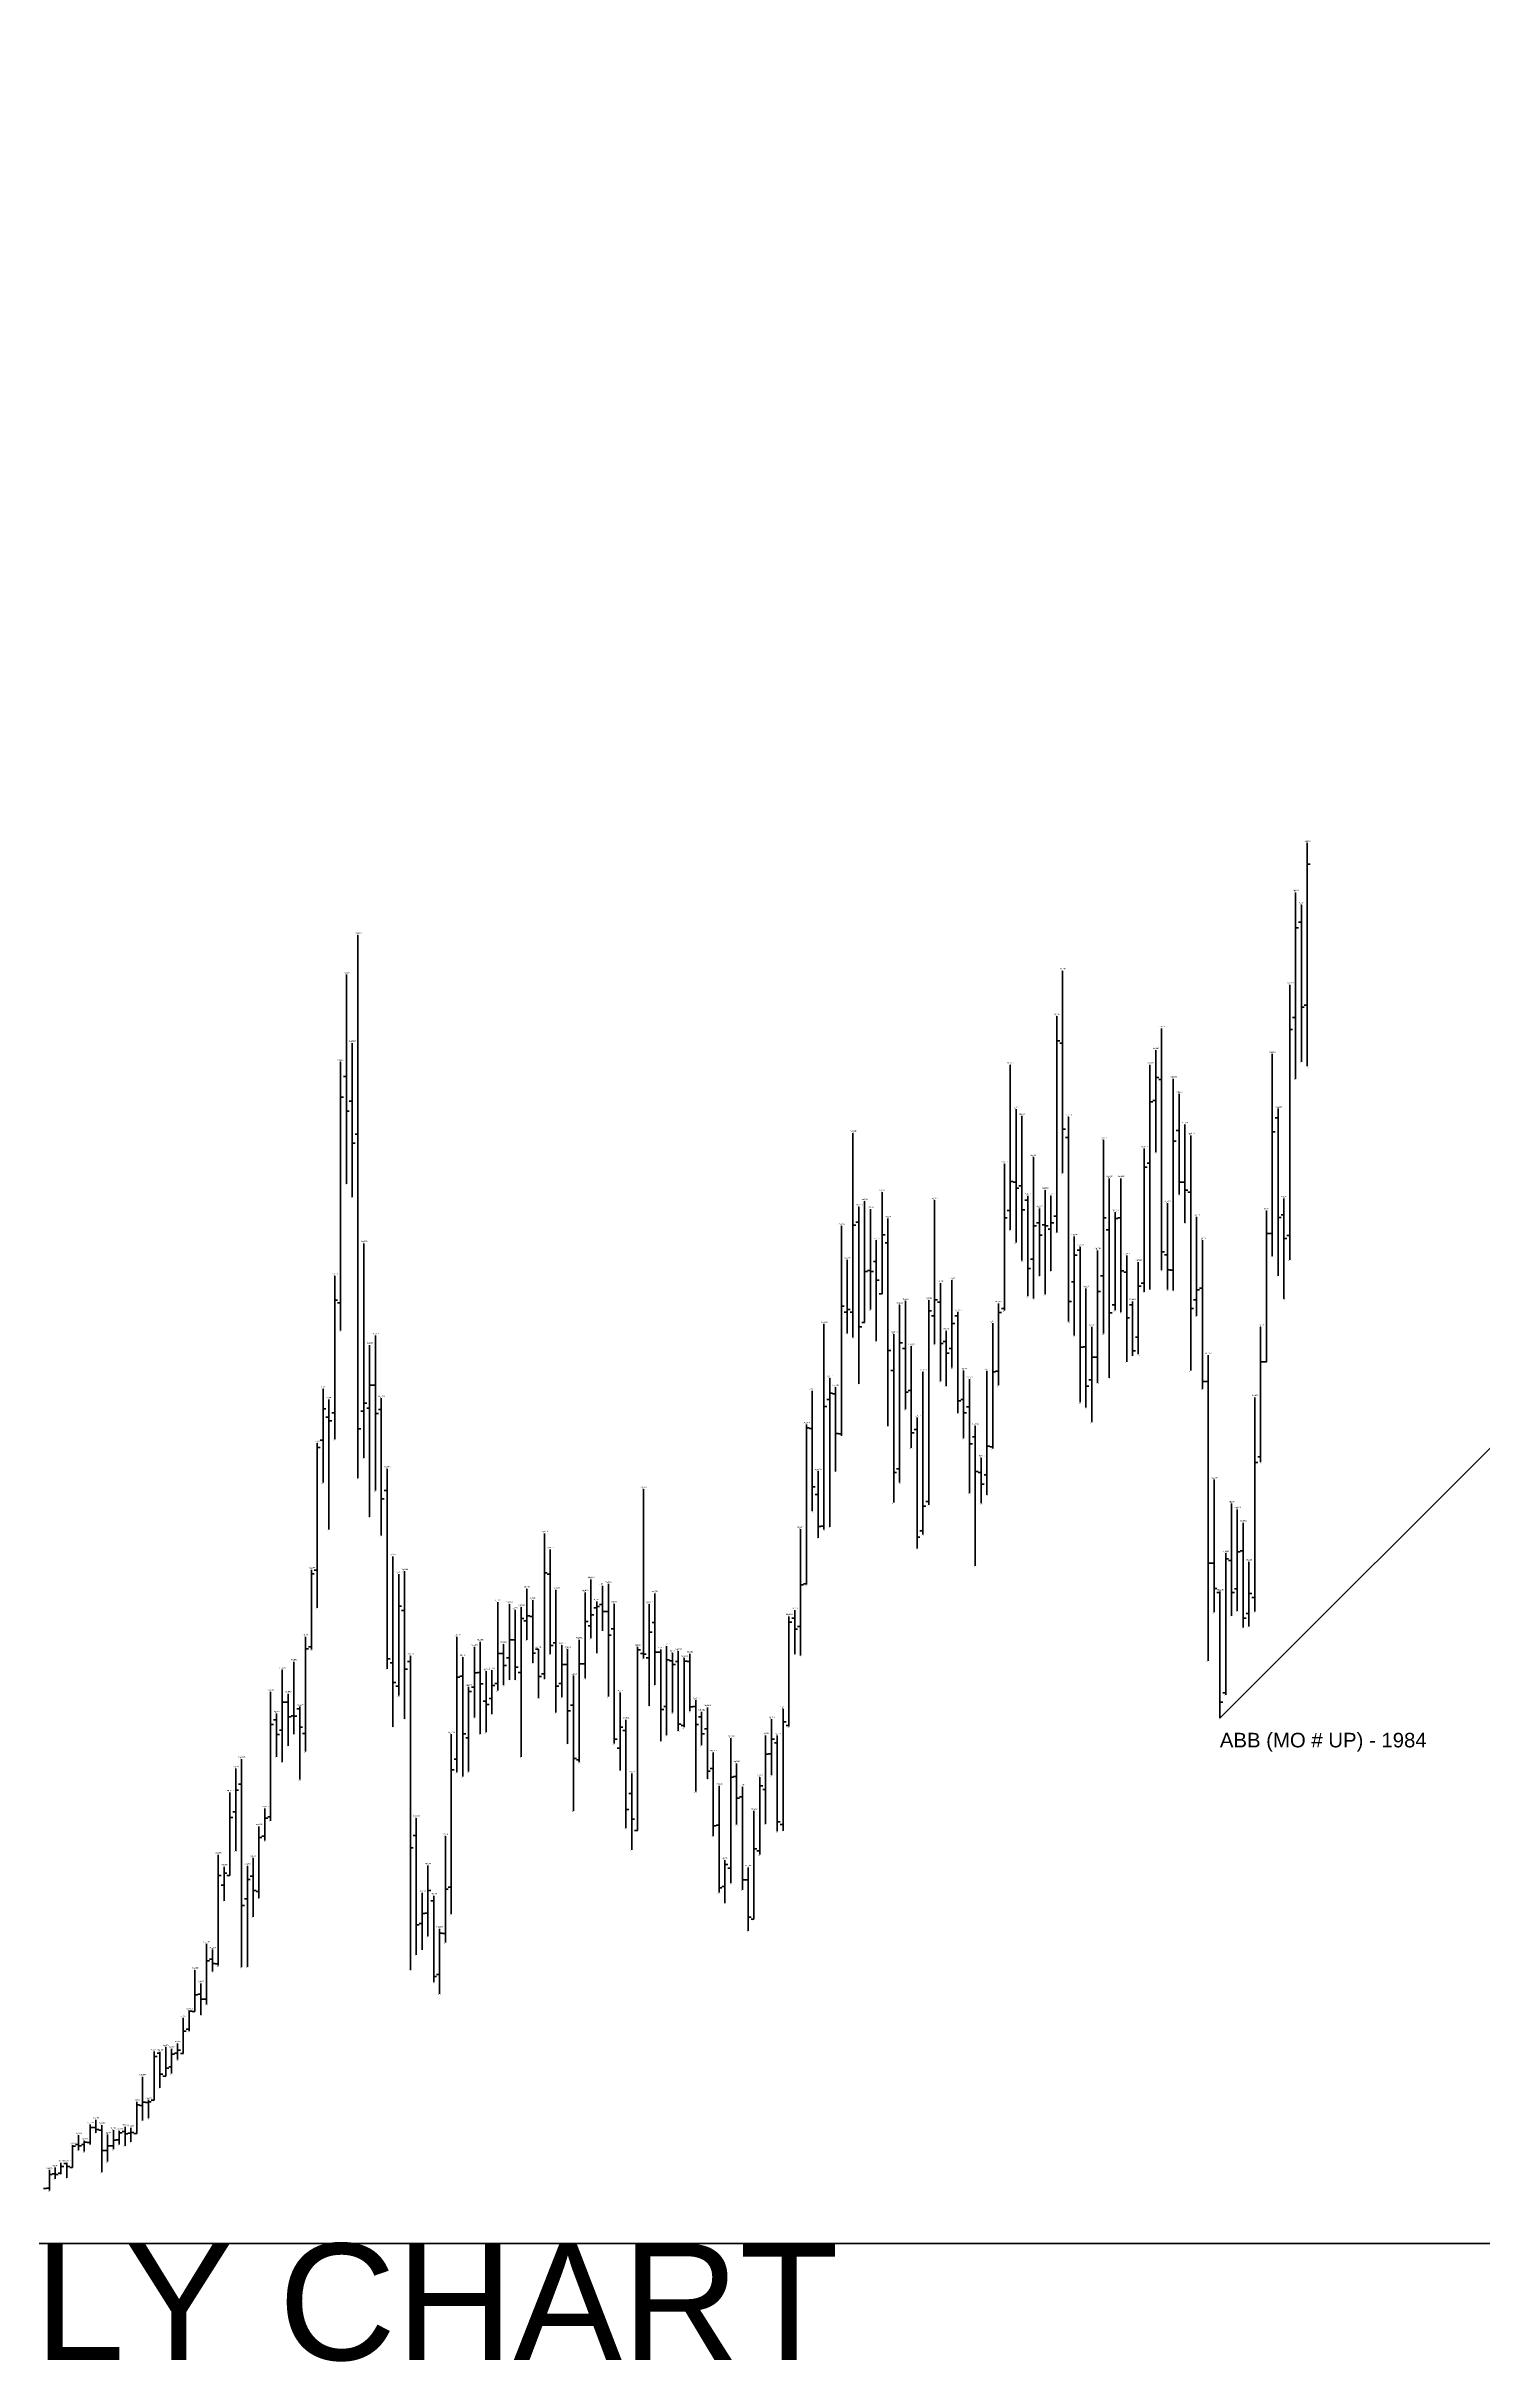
# Model space of a CAD drawing. Header units: inches. Extents: x 0 to 30000, y -20 to 2443.
# Drawn here: x 25104.5 to 25351.1, y -20.3 to 377.5 of the extents above; entities that cross this region are included whole.
import ezdxf

# ---------------------------------------------------------------- set-up
doc = ezdxf.new("R2010")
doc.units = ezdxf.units.IN
doc.header["$MEASUREMENT"] = 0
for name, color, linetype in [('axis', 7, 'Continuous'), ('DATE', 7, 'Continuous'), ('Dream45-UP', 7, 'Continuous'), ('Graph', 7, 'Continuous'), ('Rate', 7, 'Continuous')]:
    doc.layers.add(name, color=color, linetype=linetype)
doc.styles.get("Standard").update_dxf_attribs({"font": 'arial.ttf'})

msp = doc.modelspace()

# ---------------------------------------------------------------- linework, layer by layer
at = {"layer": 'axis', "color": 7, "lineweight": 35}
msp.add_line((0, 0), (30000, 0), dxfattribs=at)
at = {"layer": 'Dream45-UP', "color": 3, "true_color": 0x00ff00}
msp.add_line((25306, 90.25), (26719.766, 1504.911), dxfattribs=at)
at = {"layer": 'Graph', "color": 3, "lineweight": 35}
for p, q in [((25321, 240.625), (25321, 202.256)), ((25321, 236.969), (25321.5, 236.969)), ((25319, 232.125), (25319, 200.125)), ((25319, 226.025), (25319.5, 226.025)), ((25318, 216.25), (25318, 169.006)), ((25278, 210.875), (25278, 173.756)), ((25321, 212.775), (25320.5, 212.775)), ((25318, 208.606), (25318.5, 208.606)), ((25319, 210.625), (25318.5, 210.625)), ((25155, 203), (25155, 156.875)), ((25278, 206.65), (25278.5, 206.65)), ((25295, 205), (25295, 187.506)), ((25315, 204.375), (25315, 169.644)), ((25270, 202.5), (25270, 174.15)), ((25294, 202.494), (25294, 163.912)), ((25295, 200.306), (25295.5, 200.306)), ((25298, 200.125), (25298, 163.75)), ((25155, 196.944), (25155.5, 196.944)), ((25294, 196.162), (25294.5, 196.162)), ((25295, 196.387), (25294.5, 196.387)), ((25315, 191.019), (25315.5, 191.019)), ((25243, 190.787), (25243, 155.65)), ((25286, 189.625), (25286, 156.375)), ((25293, 188.125), (25293, 163.5)), ((25298, 189.419), (25298.5, 189.419)), ((25269, 185.5), (25269, 160.312)), ((25274, 186.625), (25274, 162.35)), ((25293, 184.912), (25293.5, 184.912)), ((25294, 185.625), (25293.5, 185.625)), ((25245, 179.062), (25245, 158.25)), ((25248, 180.625), (25248, 163.15)), ((25257, 179.25), (25257, 154.512)), ((25270, 182.45), (25270.5, 182.45)), ((25277, 179.988), (25277, 167.125)), ((25269, 176.2), (25269.5, 176.2)), ((25270, 177.488), (25269.5, 177.488)), ((25277, 175.363), (25277.5, 175.363)), ((25278, 176.5), (25277.5, 176.5)), ((25286, 176.225), (25286.5, 176.225)), ((25288, 177.194), (25288, 160.356)), ((25288, 176.088), (25288.5, 176.088)), ((25302, 176.375), (25302, 159.375)), ((25314, 177.431), (25314, 151.5)), ((25159, 171.838), (25159, 135.012)), ((25241, 174.825), (25241, 138.756)), ((25243, 174.944), (25243.5, 174.944)), ((25248, 173.325), (25248.5, 173.325)), ((25274, 174.863), (25274.5, 174.863)), ((25277, 174.256), (25276.5, 174.256)), ((25281, 173), (25281, 156)), ((25314, 173.537), (25314.5, 173.537)), ((25315, 173.537), (25314.5, 173.537)), ((25318, 173.2), (25317.5, 173.2)), ((25242, 169), (25242, 156.412)), ((25274, 169.15), (25273.5, 169.15)), ((25281, 169.812), (25281.5, 169.812)), ((25285, 170.625), (25285, 147.906)), ((25292, 168.625), (25292, 152.781)), ((25298, 167.25), (25297.5, 167.25)), ((25154, 166.25), (25154, 138.206)), ((25245, 166.981), (25245.5, 166.981)), ((25248, 163.15), (25247.5, 163.15)), ((25260, 165.5), (25260, 150.5)), ((25281, 165.213), (25280.5, 165.213)), ((25285, 163.55), (25285.5, 163.55)), ((25286, 166.238), (25285.5, 166.238)), ((25292, 164.5), (25292.5, 164.5)), ((25293, 165), (25292.5, 165)), ((25302, 163.838), (25302.5, 163.838)), ((25154, 162.056), (25154.5, 162.056)), ((25155, 161.625), (25154.5, 161.625)), ((25241, 161.037), (25241.5, 161.037)), ((25242, 160), (25241.5, 160)), ((25242, 160.488), (25242.5, 160.488)), ((25243, 160), (25242.5, 160)), ((25251, 161.25), (25251, 130.756)), ((25256, 162.1), (25256, 126.9)), ((25256, 160.269), (25256.5, 160.269)), ((25257, 159.375), (25256.5, 159.375)), ((25257, 162.162), (25257.5, 162.162)), ((25268, 161.5), (25268, 147.5)), ((25268, 159.988), (25268.5, 159.988)), ((25269, 160.625), (25268.5, 160.625)), ((25288, 161.25), (25287.5, 161.25)), ((25302, 162.119), (25301.5, 162.119)), ((25238, 157.938), (25238, 122.669)), ((25245, 158.256), (25244.5, 158.256)), ((25260, 158.088), (25260.5, 158.088)), ((25267, 158.125), (25267, 136.575)), ((25284, 157.488), (25284, 141.125)), ((25292, 155.738), (25291.5, 155.738)), ((25313, 157.5), (25313, 134.231)), ((25160, 154.375), (25160, 124.875)), ((25251, 154.756), (25251.5, 154.756)), ((25260, 153.75), (25259.5, 153.75)), ((25284, 152.294), (25284.5, 152.294)), ((25285, 152.294), (25284.5, 152.294)), ((25313, 151.506), (25313.5, 151.506)), ((25314, 151.5), (25313.5, 151.5)), ((25160, 147.494), (25160.5, 147.494)), ((25239, 148.675), (25239, 123.125)), ((25255, 149.75), (25255, 121.85)), ((25266, 149.875), (25266, 128.644)), ((25267, 149.775), (25267.5, 149.775)), ((25268, 149.875), (25267.5, 149.875)), ((25284, 148.412), (25283.5, 148.412)), ((25152, 146.85), (25152, 130.75)), ((25152, 143.419), (25152.5, 143.419)), ((25159, 144.412), (25159.5, 144.412)), ((25160, 143.5), (25159.5, 143.5)), ((25238, 143.794), (25238.5, 143.794)), ((25239, 144.988), (25238.5, 144.988)), ((25239, 146.094), (25239.5, 146.094)), ((25312, 145.375), (25312, 108.575)), ((25154, 142.75), (25153.5, 142.75)), ((25159, 143), (25158.5, 143)), ((25235, 140.7), (25235, 113.244)), ((25235, 140.137), (25235.5, 140.137)), ((25151, 137.5), (25151, 109.25)), ((25151, 136.781), (25151.5, 136.781)), ((25152, 138), (25151.5, 138)), ((25241, 139.119), (25240.5, 139.119)), ((25266, 136.975), (25266.5, 136.975)), ((25267, 136.875), (25266.5, 136.875)), ((25251, 133.1), (25250.5, 133.1)), ((25266, 132.1), (25265.5, 132.1)), ((25312, 134.219), (25312.5, 134.219)), ((25313, 135.144), (25312.5, 135.144)), ((25256, 127.5), (25255.5, 127.5)), ((25255, 126.662), (25255.5, 126.662)), ((25309, 126.125), (25309, 108.681)), ((25190, 122), (25190, 97.037)), ((25234, 122.75), (25234, 101.013)), ((25238, 123.25), (25237.5, 123.25)), ((25255, 122.438), (25254.5, 122.438)), ((25150, 115.776), (25150, 102.054)), ((25151, 115.675), (25150.5, 115.675)), ((25307, 118.594), (25307, 94.3)), ((25307, 117.644), (25307.5, 117.644)), ((25309, 118.844), (25309.5, 118.844)), ((25311, 117.15), (25311, 106)), ((25150, 115.093), (25150.5, 115.093)), ((25165, 115), (25165, 94.188)), ((25187, 112.5), (25187, 103.75)), ((25190, 115.237), (25190.5, 115.237)), ((25197, 111.875), (25197, 97.169)), ((25198, 114.112), (25198, 104.019)), ((25234, 113.194), (25234.5, 113.194)), ((25235, 113.375), (25234.5, 113.375)), ((25309, 112.513), (25308.5, 112.513)), ((25311, 111.713), (25311.5, 111.713)), ((25165, 109.494), (25165.5, 109.494)), ((25182, 110.188), (25182, 95.013)), ((25184, 109.875), (25184, 96.875)), ((25186, 109.362), (25186, 83.644)), ((25187, 107.862), (25187.5, 107.862)), ((25198, 108.05), (25198.5, 108.05)), ((25199, 109.244), (25198.5, 109.244)), ((25199, 110.312), (25199, 101.419)), ((25199, 109.444), (25199.5, 109.444)), ((25208, 109.862), (25208, 92.369)), ((25232, 107.75), (25232, 88.825)), ((25311, 108.256), (25310.5, 108.256)), ((25312, 111), (25311.5, 111)), ((25149, 104.25), (25149, 84.525)), ((25175, 104.25), (25175, 81.013)), ((25184, 103.75), (25184.5, 103.75)), ((25186, 107.375), (25186.5, 107.375)), ((25187, 106.963), (25186.5, 106.963)), ((25196, 103.75), (25196, 82.706)), ((25197, 106.862), (25197.5, 106.862)), ((25198, 106.131), (25197.5, 106.131)), ((25208, 105.056), (25208.5, 105.056)), ((25232, 106.737), (25232.5, 106.737)), ((25234, 106), (25233.5, 106)), ((25149, 102.179), (25149.5, 102.179)), ((25150, 102.5), (25149.5, 102.5)), ((25178, 102.5), (25178, 90.375)), ((25182, 101.375), (25182.5, 101.375)), ((25184, 100.625), (25183.5, 100.625)), ((25193, 102.812), (25193, 93.875)), ((25193, 99.481), (25193.5, 99.481)), ((25196, 99.6), (25196.5, 99.6)), ((25197, 99.6), (25196.5, 99.6)), ((25206, 102.5), (25206, 71)), ((25206, 102.037), (25206.5, 102.037)), ((25208, 100.619), (25207.5, 100.619)), ((25211, 102.625), (25211, 87.375)), ((25211, 100.269), (25211.5, 100.269)), ((25214, 100.612), (25214, 88.75)), ((25214, 100.081), (25214.5, 100.081)), ((25145, 98.567), (25145, 82.775)), ((25165, 95.75), (25164.5, 95.75)), ((25175, 97.3), (25175.5, 97.3)), ((25177, 95.625), (25177, 81.125)), ((25178, 95.619), (25177.5, 95.619)), ((25178, 98.056), (25178.5, 98.056)), ((25181, 98.5), (25181, 91.006)), ((25181, 95.888), (25181.5, 95.888)), ((25182, 96.25), (25181.5, 96.25)), ((25186, 98.125), (25185.5, 98.125)), ((25190, 97.906), (25189.5, 97.906)), ((25193, 96.25), (25192.5, 96.25)), ((25143, 94.775), (25143, 72.625)), ((25145, 93.016), (25145.5, 93.016)), ((25177, 94.838), (25177.5, 94.838)), ((25181, 93.675), (25180.5, 93.675)), ((25203, 94.662), (25203, 81.263)), ((25211, 92.25), (25210.5, 92.25)), ((25231, 91.869), (25231, 70.925)), ((25307, 94.625), (25306.5, 94.625)), ((25143, 89.21), (25143.5, 89.21)), ((25145, 88.185), (25144.5, 88.185)), ((25149, 87.625), (25148.5, 87.625)), ((25203, 88.744), (25203.5, 88.744)), ((25214, 89), (25213.5, 89)), ((25229, 90.1), (25229, 80.481)), ((25231, 89.612), (25231.5, 89.612)), ((25232, 89), (25231.5, 89)), ((25174, 87.5), (25174, 56.6)), ((25177, 86.875), (25176.5, 86.875)), ((25203, 85.125), (25202.5, 85.125)), ((25222, 86.844), (25222, 61.938)), ((25228, 87.312), (25228, 72.131)), ((25228, 84.106), (25228.5, 84.106)), ((25229, 84.125), (25228.5, 84.125)), ((25229, 86.662), (25229.5, 86.662)), ((25137, 81.625), (25137, 67.502)), ((25174, 81.369), (25174.5, 81.369)), ((25175, 83.25), (25174.5, 83.25)), ((25196, 83.125), (25195.5, 83.125)), ((25222, 80.138), (25222.5, 80.138)), ((25227, 80.125), (25227, 66.875)), ((25136, 77.5), (25136, 63.25)), ((25137, 77.884), (25137.5, 77.884)), ((25227, 78.662), (25227.5, 78.662)), ((25228, 78), (25227.5, 78)), ((25136, 73.201), (25136.5, 73.201)), ((25137, 74.2), (25136.5, 74.2)), ((25141, 71.675), (25141, 59.375)), ((25142, 74.75), (25142, 69.25)), ((25142, 73.062), (25142.5, 73.062)), ((25143, 73.325), (25142.5, 73.325)), ((25226, 74.369), (25226, 55.75)), ((25231, 72.025), (25230.5, 72.025)), ((25141, 69.784), (25141.5, 69.784)), ((25142, 70.025), (25141.5, 70.025)), ((25173, 70), (25173, 51.75)), ((25206, 71), (25205.5, 71)), ((25226, 67.806), (25226.5, 67.806)), ((25134, 66.81), (25134, 47.775)), ((25135, 64.75), (25135, 58.875)), ((25135, 63.663), (25135.5, 63.663)), ((25139, 64.925), (25139, 47.525)), ((25170, 64.956), (25170, 52.812)), ((25221, 65.875), (25221, 58.5)), ((25221, 65.15), (25221.5, 65.15)), ((25222, 64.5), (25221.5, 64.5)), ((25227, 67.5), (25226.5, 67.5)), ((25134, 63.23), (25134.5, 63.23)), ((25135, 61.578), (25134.5, 61.578)), ((25136, 63.25), (25135.5, 63.25)), ((25139, 62.547), (25139.5, 62.547)), ((25141, 60.5), (25140.5, 60.5)), ((25169, 60.244), (25169, 50.456)), ((25170, 60.644), (25170.5, 60.644)), ((25173, 60.875), (25173.5, 60.875)), ((25174, 61.25), (25173.5, 61.25)), ((25221, 61.362), (25220.5, 61.362)), ((25139, 59.222), (25138.5, 59.222)), ((25169, 56.725), (25169.5, 56.725)), ((25170, 56.75), (25169.5, 56.75)), ((25226, 55.75), (25225.5, 55.75)), ((25169, 55.019), (25168.5, 55.019)), ((25172, 54.1), (25172, 42.919)), ((25172, 53.337), (25172.5, 53.337)), ((25173, 53.269), (25172.5, 53.269)), ((25132, 51.495), (25132, 41.129)), ((25132, 48.569), (25132.5, 48.569)), ((25134, 48.081), (25133.5, 48.081)), ((25130, 47), (25130, 39.875)), ((25172, 46.25), (25171.5, 46.25)), ((25129, 40), (25129, 36.5)), ((25129, 39.91), (25129.5, 39.91)), ((25130, 39.9), (25129.5, 39.9)), ((25130, 42.734), (25130.5, 42.734)), ((25132, 42), (25131.5, 42)), ((25128, 38.725), (25128, 32.663)), ((25128, 36.499), (25128.5, 36.499)), ((25129, 36.825), (25128.5, 36.825)), ((25123, 32.998), (25123, 24.625)), ((25123, 32.164), (25123.5, 32.164)), ((25125, 33.725), (25125, 28.75)), ((25126, 33.449), (25126, 29.25)), ((25126, 32.541), (25126.5, 32.541)), ((25127, 32.725), (25126.5, 32.725)), ((25127, 34.373), (25127, 31.652)), ((25127, 33.215), (25127.5, 33.215)), ((25128, 32.663), (25127.5, 32.663)), ((25121, 28.675), (25121, 21.125)), ((25125, 28.75), (25124.5, 28.75)), ((25125, 30.168), (25125.5, 30.168)), ((25126, 30.375), (25125.5, 30.375)), ((25120, 24.375), (25120, 18.904)), ((25121, 24.281), (25121.5, 24.281)), ((25122, 24.25), (25121.5, 24.25)), ((25122, 24.675), (25122, 21.55)), ((25122, 24.367), (25122.5, 24.367)), ((25123, 24.625), (25122.5, 24.625)), ((25112, 20.45), (25112, 17)), ((25112, 19.929), (25112.5, 19.929)), ((25120, 23.855), (25120.5, 23.855)), ((25121, 23.75), (25120.5, 23.75)), ((25109, 16.887), (25109, 13.051)), ((25109, 16.744), (25109.5, 16.744)), ((25111, 17), (25110.5, 17)), ((25111, 17.65), (25111, 15.85)), ((25111, 17.409), (25111.5, 17.409)), ((25112, 17.4), (25111.5, 17.4)), ((25115, 16), (25114.5, 16)), ((25115, 18.725), (25115, 14.133)), ((25115, 16.823), (25115.5, 16.823)), ((25116, 16.825), (25115.5, 16.825)), ((25116, 19.5), (25116, 16.25)), ((25116, 17.749), (25116.5, 17.749)), ((25117, 17.825), (25116.5, 17.825)), ((25117, 19.363), (25117, 17.003)), ((25117, 19.019), (25117.5, 19.019)), ((25119, 19), (25118.5, 19)), ((25119, 19.874), (25119, 17.5)), ((25119, 19.075), (25119.5, 19.075)), ((25120, 18.904), (25119.5, 18.904)), ((25105, 12.65), (25105, 9.113)), ((25107, 12.075), (25106.5, 12.075)), ((25107, 13.875), (25107, 11.925)), ((25107, 13.256), (25107.5, 13.256)), ((25109, 13.051), (25108.5, 13.051)), ((25104, 9.488), (25104.5, 9.488)), ((25105, 9.5), (25104.5, 9.5)), ((25105, 11.887), (25105.5, 11.887))]:
    msp.add_line(p, q, dxfattribs=at)
at = {"layer": 'Graph', "color": 1, "lineweight": 35}
for p, q in [((25320, 227), (25319.5, 227)), ((25320, 230), (25320, 203.006)), ((25158, 224.8), (25158, 131.5)), ((25156, 218), (25156, 182.075)), ((25279, 218.65), (25279, 183.9)), ((25320, 212.394), (25320.5, 212.394)), ((25296, 208.75), (25296, 167.238)), ((25157, 206.25), (25157, 179.825)), ((25279, 206.25), (25278.5, 206.25)), ((25156, 200.5), (25155.5, 200.5)), ((25296, 200.012), (25295.5, 200.012)), ((25157, 196.25), (25156.5, 196.25)), ((25299, 197.5), (25299, 180.206)), ((25316, 194.981), (25316, 166.275)), ((25156, 194.531), (25156.5, 194.531)), ((25271, 194.875), (25271, 172)), ((25272, 193.706), (25272, 168.881)), ((25279, 191.469), (25279.5, 191.469)), ((25280, 193.562), (25280, 158.406)), ((25299, 191.25), (25298.5, 191.25)), ((25300, 192.25), (25300, 175.375)), ((25316, 193.375), (25315.5, 193.375)), ((25157, 189.031), (25157.5, 189.031)), ((25158, 190.581), (25157.5, 190.581)), ((25280, 190), (25279.5, 190)), ((25301, 190.375), (25301, 150)), ((25287, 182.994), (25287, 148.75)), ((25289, 183), (25289, 160.012)), ((25271, 182.325), (25270.5, 182.325)), ((25271, 181.331), (25271.5, 181.331)), ((25272, 181.713), (25271.5, 181.713)), ((25273, 179.244), (25272.5, 179.244)), ((25273, 180), (25273, 162.75)), ((25276, 181), (25276, 163.137)), ((25299, 182.325), (25299.5, 182.325)), ((25300, 182.325), (25299.5, 182.325)), ((25300, 180.975), (25300.5, 180.975)), ((25301, 180.625), (25300.5, 180.625)), ((25317, 179.531), (25317, 162.319)), ((25244, 175.5), (25243.5, 175.5)), ((25244, 178.125), (25244, 147.713)), ((25246, 177.713), (25246, 160.5)), ((25249, 176.113), (25249, 140.5)), ((25272, 177.625), (25272.5, 177.625)), ((25275, 175.375), (25274.5, 175.375)), ((25275, 177.838), (25275, 166.25)), ((25289, 176.25), (25288.5, 176.25)), ((25297, 178.731), (25297, 163.938)), ((25316, 176.256), (25316.5, 176.256)), ((25317, 176.725), (25316.5, 176.725)), ((25247, 172.375), (25247, 155.012)), ((25249, 171.912), (25248.5, 171.912)), ((25275, 173.231), (25275.5, 173.231)), ((25276, 175), (25275.5, 175)), ((25276, 174.85), (25276.5, 174.85)), ((25282, 171.231), (25282, 144.581)), ((25287, 174.188), (25286.5, 174.188)), ((25303, 172.375), (25303, 146.875)), ((25317, 172.656), (25317.5, 172.656)), ((25246, 167.188), (25245.5, 167.188)), ((25247, 168.75), (25246.5, 168.75)), ((25273, 167.537), (25273.5, 167.537)), ((25282, 170.688), (25281.5, 170.688)), ((25289, 167.094), (25289.5, 167.094)), ((25290, 169.75), (25290, 151.5)), ((25296, 170.387), (25296.5, 170.387)), ((25297, 169.875), (25296.5, 169.875)), ((25297, 167.306), (25297.5, 167.306)), ((25246, 167.012), (25246.5, 167.012)), ((25247, 165.537), (25247.5, 165.537)), ((25258, 165), (25258, 148.175)), ((25283, 164.094), (25283, 143.625)), ((25290, 166.875), (25289.5, 166.875)), ((25303, 164.125), (25302.5, 164.125)), ((25252, 161.938), (25252, 143.363)), ((25258, 161.75), (25257.5, 161.75)), ((25261, 159.375), (25260.5, 159.375)), ((25261, 160.006), (25261, 142.644)), ((25280, 161.831), (25280.5, 161.831)), ((25287, 159.894), (25287.5, 159.894)), ((25291, 161.25), (25290.5, 161.25)), ((25291, 161.875), (25291, 152.5)), ((25301, 160.656), (25301.5, 160.656)), ((25161, 156), (25161, 129.375)), ((25244, 157.512), (25244.5, 157.512)), ((25250, 156.25), (25250, 127.325)), ((25259, 156.812), (25259, 147.363)), ((25290, 159.037), (25290.5, 159.037)), ((25249, 153.444), (25249.5, 153.444)), ((25252, 153.75), (25251.5, 153.75)), ((25253, 154.162), (25253, 136.738)), ((25258, 154.625), (25258.5, 154.625)), ((25259, 155), (25258.5, 155)), ((25259, 152.994), (25259.5, 152.994)), ((25282, 153.981), (25282.5, 153.981)), ((25283, 154.069), (25282.5, 154.069)), ((25291, 153.381), (25291.5, 153.381)), ((25304, 152.625), (25304, 100.125)), ((25161, 147.5), (25160.5, 147.5)), ((25250, 150), (25249.5, 150)), ((25262, 149.981), (25262, 138.375)), ((25263, 148.494), (25263, 128.938)), ((25283, 147.312), (25283.5, 147.312)), ((25303, 148.125), (25303.5, 148.125)), ((25304, 148.125), (25303.5, 148.125)), ((25153, 145), (25153, 122.688)), ((25162, 143.281), (25161.5, 143.281)), ((25162, 145.238), (25162, 121.625)), ((25236, 146.5), (25236, 125.806)), ((25240, 146), (25239.5, 146)), ((25240, 147.125), (25240, 132.625)), ((25252, 146.25), (25252.5, 146.25)), ((25253, 146.575), (25252.5, 146.575)), ((25261, 144.806), (25261.5, 144.806)), ((25262, 144.988), (25261.5, 144.988)), ((25263, 143.75), (25262.5, 143.75)), ((25153, 141.956), (25152.5, 141.956)), ((25153, 141.338), (25153.5, 141.338)), ((25158, 139.988), (25158.5, 139.988)), ((25161, 142.625), (25161.5, 142.625)), ((25236, 140.006), (25235.5, 140.006)), ((25253, 139.312), (25253.5, 139.312)), ((25254, 139.844), (25253.5, 139.844)), ((25254, 141.919), (25254, 119.4)), ((25262, 142.738), (25262.5, 142.738)), ((25264, 140.463), (25264, 116.419)), ((25240, 139.162), (25240.5, 139.162)), ((25263, 137.387), (25263.5, 137.387)), ((25264, 138.588), (25263.5, 138.588)), ((25163, 133.113), (25163, 98.75)), ((25237, 132.675), (25237, 121.25)), ((25250, 132.469), (25250.5, 132.469)), ((25264, 132.637), (25264.5, 132.637)), ((25265, 132.481), (25264.5, 132.481)), ((25265, 135), (25265, 127.194)), ((25162, 127.95), (25162.5, 127.95)), ((25163, 129.375), (25162.5, 129.375)), ((25207, 129.606), (25207, 100.5)), ((25236, 130.019), (25236.5, 130.019)), ((25237, 128.713), (25236.5, 128.713)), ((25265, 130.469), (25265.5, 130.469)), ((25305, 131.25), (25305, 108.5)), ((25308, 127.125), (25308, 107.825)), ((25310, 123.85), (25310, 105.825)), ((25237, 123.206), (25237.5, 123.206)), ((25254, 121.388), (25254.5, 121.388)), ((25164, 118.05), (25164, 88.763)), ((25166, 115.5), (25166, 90.169)), ((25191, 119.25), (25191, 101.25)), ((25304, 116.925), (25304.5, 116.925)), ((25305, 116.925), (25304.5, 116.925)), ((25308, 117.381), (25307.5, 117.381)), ((25310, 119.025), (25309.5, 119.025)), ((25191, 115), (25190.5, 115)), ((25192, 112.338), (25192, 91.25)), ((25200, 113), (25200, 105.25)), ((25201, 113.375), (25201, 94)), ((25209, 111.706), (25209, 96)), ((25305, 112.569), (25305.5, 112.569)), ((25306, 111.875), (25305.5, 111.875)), ((25306, 112.006), (25306, 90.25)), ((25308, 111.869), (25308.5, 111.869)), ((25166, 108.75), (25165.5, 108.75)), ((25185, 108.875), (25185, 96.856)), ((25188, 107.75), (25187.5, 107.75)), ((25188, 110.562), (25188, 99.781)), ((25200, 109.794), (25199.5, 109.794)), ((25200, 108.612), (25200.5, 108.612)), ((25201, 108.606), (25200.5, 108.606)), ((25202, 109.925), (25202, 85.938)), ((25233, 107.463), (25232.5, 107.463)), ((25233, 108.812), (25233, 101.263)), ((25310, 107.438), (25310.5, 107.438)), ((25185, 103.75), (25184.5, 103.75)), ((25201, 104.513), (25201.5, 104.513)), ((25202, 105.619), (25201.5, 105.619)), ((25209, 106.731), (25208.5, 106.731)), ((25233, 105.562), (25233.5, 105.562)), ((25147, 99.975), (25147, 87.5)), ((25163, 100.45), (25163.5, 100.45)), ((25164, 99.775), (25163.5, 99.775)), ((25167, 100), (25166.5, 100)), ((25167, 100.987), (25167, 47.031)), ((25176, 100.75), (25176, 80.25)), ((25179, 103.406), (25179, 87.569)), ((25183, 101.375), (25182.5, 101.375)), ((25183, 103), (25183, 95.956)), ((25188, 101.431), (25188.5, 101.431)), ((25189, 102.125), (25188.5, 102.125)), ((25189, 102.125), (25189, 93.756)), ((25191, 102.775), (25191.5, 102.775)), ((25192, 103.188), (25191.5, 103.188)), ((25194, 99.481), (25193.5, 99.481)), ((25194, 102.138), (25194, 85.875)), ((25207, 101.394), (25206.5, 101.394)), ((25207, 101.25), (25207.5, 101.25)), ((25209, 101.6), (25209.5, 101.6)), ((25210, 101.631), (25209.5, 101.631)), ((25210, 102.062), (25210, 86.3)), ((25212, 100.125), (25211.5, 100.125)), ((25212, 101.5), (25212, 91.263)), ((25212, 99.494), (25212.5, 99.494)), ((25213, 99.987), (25212.5, 99.987)), ((25213, 101.806), (25213, 88.119)), ((25215, 100), (25214.5, 100)), ((25215, 101.338), (25215, 91.5)), ((25164, 96.412), (25164.5, 96.412)), ((25166, 98.688), (25166.5, 98.688)), ((25176, 97.5), (25175.5, 97.5)), ((25179, 98.138), (25178.5, 98.138)), ((25179, 96.194), (25179.5, 96.194)), ((25180, 98.35), (25180, 87.875)), ((25183, 99.325), (25183.5, 99.325)), ((25185, 99.05), (25185.5, 99.05)), ((25189, 97.412), (25189.5, 97.412)), ((25192, 95.775), (25192.5, 95.775)), ((25195, 97.575), (25195, 74.375)), ((25146, 93), (25145.5, 93)), ((25146, 94.475), (25146, 85.5)), ((25148, 91.9), (25147.5, 91.9)), ((25148, 92.248), (25148, 79.756)), ((25180, 93.169), (25179.5, 93.169)), ((25180, 92.631), (25180.5, 92.631)), ((25194, 91.544), (25194.5, 91.544)), ((25195, 92.5), (25194.5, 92.5)), ((25210, 91.769), (25210.5, 91.769)), ((25215, 92.231), (25215.5, 92.231)), ((25216, 92.256), (25215.5, 92.256)), ((25216, 93.344), (25216, 77.694)), ((25218, 92.125), (25218, 79.825)), ((25306, 93.031), (25306.5, 93.031)), ((25144, 89.975), (25143.5, 89.975)), ((25144, 91.075), (25144, 83.625)), ((25146, 90.509), (25146.5, 90.509)), ((25147, 90.675), (25146.5, 90.675)), ((25147, 90.62), (25147.5, 90.62)), ((25148, 88.743), (25148.5, 88.743)), ((25176, 87.575), (25176.5, 87.575)), ((25204, 88.144), (25203.5, 88.144)), ((25204, 90), (25204, 71.4)), ((25213, 89.244), (25213.5, 89.244)), ((25216, 89.175), (25216.5, 89.175)), ((25217, 90.5), (25216.5, 90.5)), ((25217, 91.375), (25217, 85.625)), ((25217, 87.594), (25217.5, 87.594)), ((25218, 88.412), (25217.5, 88.412)), ((25144, 87.448), (25144.5, 87.448)), ((25202, 86.65), (25202.5, 86.65)), ((25219, 84.375), (25219, 70)), ((25230, 86.025), (25229.5, 86.025)), ((25230, 87.275), (25230, 70.869)), ((25138, 83.25), (25138, 47.5)), ((25195, 83.331), (25195.5, 83.331)), ((25205, 80.744), (25205, 67.625)), ((25218, 81.138), (25218.5, 81.138)), ((25219, 81.638), (25218.5, 81.638)), ((25223, 80.25), (25222.5, 80.25)), ((25223, 82.5), (25223, 72.006)), ((25138, 78.95), (25137.5, 78.95)), ((25205, 77.312), (25204.5, 77.312)), ((25220, 78.662), (25220, 60.325)), ((25223, 76.544), (25223.5, 76.544)), ((25224, 76.737), (25223.5, 76.737)), ((25224, 78.475), (25224, 60.75)), ((25168, 73.106), (25168, 49.625)), ((25204, 74.581), (25204.5, 74.581)), ((25205, 72.912), (25205.5, 72.912)), ((25219, 71.769), (25219.5, 71.769)), ((25220, 71.875), (25219.5, 71.875)), ((25230, 72.487), (25230.5, 72.487)), ((25167, 68.013), (25167.5, 68.013)), ((25168, 70.138), (25167.5, 70.138)), ((25140, 66.225), (25140, 56.115)), ((25225, 64.606), (25225, 53.75)), ((25140, 63.125), (25139.5, 63.125)), ((25140, 60.649), (25140.5, 60.649)), ((25171, 59.75), (25171, 44.931)), ((25220, 61.094), (25220.5, 61.094)), ((25224, 62.481), (25224.5, 62.481)), ((25225, 62.5), (25224.5, 62.5)), ((25138, 58.101), (25138.5, 58.101)), ((25171, 58.881), (25170.5, 58.881)), ((25225, 56.056), (25225.5, 56.056)), ((25168, 54.769), (25168.5, 54.769)), ((25133, 48.875), (25132.5, 48.875)), ((25133, 50.5), (25133, 46.749)), ((25133, 48.124), (25133.5, 48.124)), ((25131, 44.7), (25131, 39.3)), ((25171, 45.9), (25171.5, 45.9)), ((25131, 42.875), (25130.5, 42.875)), ((25131, 41.976), (25131.5, 41.976)), ((25124, 32.695), (25123.5, 32.695)), ((25124, 32.9), (25124, 26.75)), ((25124, 29.096), (25124.5, 29.096)), ((25113, 19.929), (25112.5, 19.929)), ((25113, 21.25), (25113, 19.05)), ((25114, 20.375), (25114, 12.275)), ((25118, 20.075), (25118, 16.775)), ((25110, 17.023), (25109.5, 17.023)), ((25110, 18.622), (25110, 16.05)), ((25110, 16.811), (25110.5, 16.811)), ((25113, 19.615), (25113.5, 19.615)), ((25114, 19.5), (25113.5, 19.5)), ((25114, 16.019), (25114.5, 16.019)), ((25118, 19.267), (25117.5, 19.267)), ((25118, 18.84), (25118.5, 18.84)), ((25106, 11.973), (25105.5, 11.973)), ((25106, 13.068), (25106, 11.125)), ((25108, 13.75), (25107.5, 13.75)), ((25108, 13.875), (25108, 11.275)), ((25108, 13.261), (25108.5, 13.261)), ((25106, 11.886), (25106.5, 11.886))]:
    msp.add_line(p, q, dxfattribs=at)

# ---------------------------------------------------------------- texts
at = {"layer": 'axis'}
msp.add_text('MONTHLY CHART', height=20, dxfattribs=at).set_placement((25000, -20))
at = {"layer": 'DATE'}
for s, p in [('Aug2021', (25320.5, 240.875)), ('Jun2021', (25318.5, 232.375)), ('Jul2021', (25319.5, 230.25)), ('Jan2008', (25157.5, 225.05)), ('Feb2018', (25278.5, 218.9)), ('Nov2007', (25155.5, 218.25)), ('May2021', (25317.5, 216.5)), ('Jan2018', (25277.5, 211.125)), ('Jul2019', (25295.5, 209)), ('Oct2007', (25154.5, 203.25)), ('Dec2007', (25156.5, 206.5)), ('May2017', (25269.5, 202.75)), ('May2019', (25293.5, 202.744)), ('Jun2019', (25294.5, 205.25)), ('Feb2021', (25314.5, 204.625)), ('Sep2019', (25297.5, 200.375)), ('Jun2017', (25270.5, 195.125)), ('Oct2019', (25298.5, 197.75)), ('Mar2021', (25315.5, 195.231)), ('Feb2015', (25242.5, 191.037)), ('Jul2017', (25271.5, 193.956)), ('Mar2018', (25279.5, 193.812)), ('Nov2019', (25299.5, 192.5)), ('Sep2017', (25273.5, 186.875)), ('Sep2018', (25285.5, 189.875)), ('Apr2019', (25292.5, 188.375)), ('Dec2019', (25300.5, 190.625)), ('Apr2017', (25268.5, 185.75)), ('Oct2018', (25286.5, 183.244)), ('Dec2018', (25288.5, 183.25)), ('Apr2015', (25244.5, 179.312)), ('Jul2015', (25247.5, 180.875)), ('Apr2016', (25256.5, 179.5)), ('Aug2017', (25272.5, 180.25)), ('Nov2017', (25275.5, 181.25)), ('Dec2017', (25276.5, 180.238)), ('Aug2019', (25296.5, 178.981)), ('Apr2021', (25316.5, 179.781)), ('Dec2014', (25240.5, 175.075)), ('Mar2015', (25243.5, 178.375)), ('May2015', (25245.5, 177.963)), ('Aug2015', (25248.5, 176.363)), ('Oct2017', (25274.5, 178.088)), ('Nov2018', (25287.5, 177.444)), ('Jan2020', (25301.5, 176.625)), ('Jan2021', (25313.5, 177.681)), ('Feb2008', (25158.5, 172.088)), ('Jun2015', (25246.5, 172.625)), ('Apr2018', (25280.5, 173.25)), ('May2018', (25281.5, 171.481)), ('Aug2018', (25284.5, 170.875)), ('Feb2020', (25302.5, 172.625)), ('Jan2015', (25241.5, 169.25)), ('Jan2019', (25289.5, 170)), ('Mar2019', (25291.5, 168.875)), ('Sep2007', (25153.5, 166.5)), ('May2016', (25257.5, 165.25)), ('Jul2016', (25259.5, 165.75)), ('Jun2018', (25282.5, 164.344)), ('Oct2015', (25250.5, 161.5)), ('Nov2015', (25251.5, 162.188)), ('Mar2016', (25255.5, 162.35)), ('Aug2016', (25260.5, 160.256)), ('Mar2017', (25267.5, 161.75)), ('Feb2019', (25290.5, 162.125)), ('Apr2008', (25160.5, 156.25)), ('Sep2014', (25237.5, 158.188)), ('Sep2015', (25249.5, 156.5)), ('Jun2016', (25258.5, 157.062)), ('Feb2017', (25266.5, 158.375)), ('Jul2018', (25283.5, 157.738)), ('Dec2020', (25312.5, 157.75)), ('Mar2008', (25159.5, 154.625)), ('Dec2015', (25252.5, 154.412)), ('Mar2020', (25303.5, 152.875)), ('Jul2007', (25151.5, 147.1)), ('Oct2014', (25238.5, 148.925)), ('Nov2014', (25239.5, 147.375)), ('Feb2016', (25254.5, 150)), ('Sep2016', (25261.5, 150.231)), ('Oct2016', (25262.5, 148.744)), ('Jan2017', (25265.5, 150.125)), ('Aug2007', (25152.5, 145.25)), ('May2008', (25161.5, 145.488)), ('Jul2014', (25235.5, 146.75)), ('Nov2020', (25311.5, 145.625)), ('Jun2014', (25234.5, 140.95)), ('Jan2016', (25253.5, 142.169)), ('Nov2016', (25263.5, 140.713)), ('Jun2007', (25150.5, 137.75)), ('Dec2016', (25264.5, 135.25)), ('Jun2008', (25162.5, 133.363)), ('Aug2014', (25236.5, 132.925)), ('Apr2020', (25304.5, 131.5)), ('Feb2012', (25206.5, 129.856)), ('Jul2020', (25307.5, 127.375)), ('Aug2020', (25308.5, 126.375)), ('Sep2020', (25309.5, 124.1)), ('Sep2010', (25189.5, 122.25)), ('Oct2010', (25190.5, 119.5)), ('May2014', (25233.5, 123)), ('May2007', (25149.5, 116.026)), ('Jul2008', (25163.5, 118.3)), ('Aug2008', (25164.5, 115.25)), ('Sep2008', (25165.5, 115.75)), ('Jun2020', (25306.5, 118.844)), ('Oct2020', (25310.5, 117.4)), ('Jun2010', (25186.5, 112.75)), ('Nov2010', (25191.5, 112.588)), ('Apr2011', (25196.5, 112.125)), ('May2011', (25197.5, 114.362)), ('Jul2011', (25199.5, 113.25)), ('Aug2011', (25200.5, 113.625)), ('Apr2012', (25208.5, 111.956)), ('May2020', (25305.5, 112.256)), ('Jan2010', (25181.5, 110.438)), ('Mar2010', (25183.5, 110.125)), ('Apr2010', (25184.5, 109.125)), ('May2010', (25185.5, 109.612)), ('Jul2010', (25187.5, 110.812)), ('Jun2011', (25198.5, 110.562)), ('Sep2011', (25201.5, 110.175)), ('Mar2012', (25207.5, 110.112)), ('Mar2014', (25231.5, 108)), ('Apr2014', (25232.5, 109.062)), ('Apr2007', (25148.5, 104.5)), ('Jun2009', (25174.5, 104.5)), ('Oct2009', (25178.5, 103.656)), ('Feb2010', (25182.5, 103.25)), ('Mar2011', (25195.5, 104)), ('Feb2007', (25146.5, 100.225)), ('Oct2008', (25166.5, 101.237)), ('Jul2009', (25175.5, 101)), ('Sep2009', (25177.5, 102.75)), ('Aug2010', (25188.5, 102.375)), ('Dec2010', (25192.5, 103.062)), ('Jan2011', (25193.5, 102.388)), ('Jan2012', (25205.5, 102.75)), ('May2012', (25209.5, 102.312)), ('Jun2012', (25210.5, 102.875)), ('Jul2012', (25211.5, 101.75)), ('Aug2012', (25212.5, 102.056)), ('Sep2012', (25213.5, 100.862)), ('Oct2012', (25214.5, 101.588)), ('Dec2006', (25144.5, 98.817)), ('Aug2009', (25176.5, 95.875)), ('Nov2009', (25179.5, 98.6)), ('Dec2009', (25180.5, 98.75)), ('Feb2011', (25194.5, 97.825)), ('Oct2006', (25142.5, 95.025)), ('Nov2006', (25143.5, 91.325)), ('Jan2007', (25145.5, 94.725)), ('Mar2007', (25147.5, 92.498)), ('Oct2011', (25202.5, 94.912)), ('Nov2012', (25215.5, 93.594)), ('Dec2012', (25216.5, 91.625)), ('Jan2013', (25217.5, 92.375)), ('Feb2014', (25230.5, 92.119)), ('May2009', (25173.5, 87.75)), ('Nov2011', (25203.5, 90.25)), ('Nov2013', (25227.5, 87.562)), ('Dec2013', (25228.5, 90.35)), ('Jan2014', (25229.5, 87.525)), ('May2006', (25137.5, 83.5)), ('Feb2013', (25218.5, 84.625)), ('May2013', (25221.5, 87.094)), ('Apr2006', (25136.5, 81.875)), ('Dec2011', (25204.5, 80.994)), ('Jun2013', (25222.5, 82.75)), ('Oct2013', (25226.5, 80.375)), ('Mar2006', (25135.5, 77.75)), ('Mar2013', (25219.5, 78.912)), ('Jul2013', (25223.5, 78.725)), ('Aug2006', (25140.5, 71.925)), ('Sep2006', (25141.5, 75)), ('Nov2008', (25167.5, 73.356)), ('Sep2013', (25225.5, 74.619)), ('Apr2009', (25172.5, 70.25)), ('Jan2006', (25133.5, 67.06)), ('Feb2006', (25134.5, 65)), ('Jun2006', (25138.5, 65.175)), ('Jul2006', (25139.5, 66.475)), ('Jan2009', (25169.5, 65.206)), ('Apr2013', (25220.5, 66.125)), ('Aug2013', (25224.5, 64.856)), ('Dec2008', (25168.5, 60.494)), ('Feb2009', (25170.5, 60)), ('Nov2005', (25131.5, 51.745)), ('Mar2009', (25171.5, 54.35)), ('Dec2005', (25132.5, 50.75)), ('Sep2005', (25129.5, 47.25)), ('Oct2005', (25130.5, 44.95)), ('Aug2005', (25128.5, 40.25)), ('Jul2005', (25127.5, 38.975)), ('Feb2005', (25122.5, 33.248)), ('Mar2005', (25123.5, 33.15)), ('Apr2005', (25124.5, 33.975)), ('May2005', (25125.5, 33.699)), ('Jun2005', (25126.5, 34.623)), ('Dec2004', (25120.5, 28.925)), ('Nov2004', (25119.5, 24.625)), ('Jan2005', (25121.5, 24.925)), ('Mar2004', (25111.5, 20.7)), ('Apr2004', (25112.5, 21.5)), ('May2004', (25113.5, 20.625)), ('Jul2004', (25115.5, 19.75)), ('Sep2004', (25117.5, 20.325)), ('Oct2004', (25118.5, 20.124)), ('Dec2003', (25108.5, 17.137)), ('Jan2004', (25109.5, 18.872)), ('Feb2004', (25110.5, 17.9)), ('Jun2004', (25114.5, 18.975)), ('Aug2004', (25116.5, 19.613)), ('Aug2003', (25104.5, 12.9)), ('Sep2003', (25105.5, 13.318)), ('Oct2003', (25106.5, 14.125)), ('Nov2003', (25107.5, 14.125))]:
    msp.add_text(s, height=0.2, dxfattribs=at).set_placement(p)
at = {"layer": 'Dream45-UP'}
msp.add_text('ABB (MO # UP) - 1984', height=2.5, dxfattribs=at).set_placement((25306, 85.25))
at = {"layer": 'Rate'}
for s, p in [('1925', (25320.75, 240.725)), ('1857', (25318.75, 232.225)), ('1840', (25319.75, 230.1)), ('1798.4', (25157.75, 224.9)), ('1749.2', (25278.75, 218.75)), ('1744', (25155.75, 218.1)), ('1730', (25317.75, 216.35)), ('1687', (25277.75, 210.975)), ('1670', (25295.75, 208.85)), ('1624', (25154.75, 203.1)), ('1650', (25156.75, 206.35)), ('1640', (25294.75, 205.1)), ('1635', (25314.75, 204.475)), ('1624.05', (25319.75, 202.806)), ('1620', (25269.75, 202.6)), ('1619.95', (25293.75, 202.594)), ('1601', (25297.75, 200.225)), ('1601', (25318.75, 199.925)), ('1618.05', (25320.75, 202.056)), ('1559', (25270.75, 194.975)), ('1580', (25298.75, 197.6)), ('1559.85', (25315.75, 195.081)), ('1526.3', (25242.75, 190.887)), ('1549.65', (25271.75, 193.806)), ('1548.5', (25279.75, 193.662)), ('1538', (25299.75, 192.35)), ('1517', (25285.75, 189.725)), ('1505', (25292.75, 188.225)), ('1500.05', (25294.75, 187.306)), ('1523', (25300.75, 190.475)), ('1484', (25268.75, 185.6)), ('1493', (25273.75, 186.725)), ('1471.2', (25278.75, 183.7)), ('1463.95', (25286.75, 183.094)), ('1464', (25288.75, 183.1)), ('1456.6', (25155.75, 181.875)), ('1438.6', (25156.75, 179.625)), ('1432.5', (25244.75, 179.162)), ('1445', (25247.75, 180.725)), ('1434', (25256.75, 179.35)), ('1440', (25272.75, 180.1)), ('1448', (25275.75, 181.1)), ('1439.9', (25276.75, 180.088)), ('1441.65', (25298.75, 180.006)), ('1436.25', (25316.75, 179.631)), ('1398.6', (25240.75, 174.925)), ('1425', (25243.75, 178.225)), ('1421.7', (25245.75, 177.812)), ('1408.9', (25248.75, 176.213)), ('1422.7', (25274.75, 177.938)), ('1417.55', (25287.75, 177.294)), ('1429.85', (25296.75, 178.831)), ('1403', (25299.75, 175.175)), ('1411', (25301.75, 176.475)), ('1419.45', (25313.75, 177.531)), ('1374.7', (25158.75, 171.938)), ('1379', (25246.75, 172.475)), ('1393.2', (25269.75, 173.95)), ('1376', (25270.75, 171.8)), ('1390.05', (25277.75, 173.556)), ('1384', (25280.75, 173.1)), ('1369.85', (25281.75, 171.331)), ('1379', (25302.75, 172.475)), ('1352', (25241.75, 169.1)), ('1351.05', (25271.75, 168.681)), ('1365', (25284.75, 170.725)), ('1358', (25289.75, 169.85)), ('1349', (25291.75, 168.725)), ('1337.9', (25295.75, 167.037)), ('1357.15', (25314.75, 169.444)), ('1352.05', (25317.75, 168.806)), ('1330', (25153.75, 166.35)), ('1320', (25257.75, 165.1)), ('1324', (25259.75, 165.6)), ('1330', (25274.75, 166.05)), ('1337', (25276.75, 166.925)), ('1312.75', (25282.75, 164.194)), ('1308', (25292.75, 163.3)), ('1311.3', (25293.75, 163.713)), ('1311.5', (25296.75, 163.738)), ('1310', (25297.75, 163.55)), ('1330.2', (25315.75, 166.075)), ('1284', (25245.75, 160.3)), ('1305.2', (25247.75, 162.95)), ('1290', (25250.75, 161.35)), ('1295.5', (25251.75, 162.037)), ('1296.8', (25255.75, 162.2)), ('1280.05', (25260.75, 160.106)), ('1292', (25267.75, 161.6)), ('1282.5', (25268.75, 160.113)), ('1302', (25272.75, 162.55)), ('1298.8', (25273.75, 162.15)), ('1305.1', (25275.75, 162.938)), ('1282.85', (25287.75, 160.156)), ('1280.1', (25288.75, 159.812)), ('1295', (25290.75, 161.975)), ('1275', (25301.75, 159.175)), ('1298.55', (25316.75, 162.119)), ('1255', (25154.75, 156.675)), ('1248', (25160.75, 156.1)), ('1263.5', (25237.75, 158.037)), ('1251.3', (25241.75, 156.213)), ('1245.2', (25242.75, 155.45)), ('1266', (25244.75, 158.05)), ('1250', (25249.75, 156.35)), ('1254.5', (25258.75, 156.912)), ('1265', (25266.75, 158.225)), ('1267.25', (25279.75, 158.206)), ('1248', (25280.75, 155.8)), ('1259.9', (25283.75, 157.588)), ('1251', (25285.75, 156.175)), ('1260', (25312.75, 157.6)), ('1235', (25159.75, 154.475)), ('1240.1', (25246.75, 154.812)), ('1233.3', (25252.75, 154.262)), ('1236.1', (25256.75, 154.312)), ('1212', (25289.75, 151.3)), ('1220', (25290.75, 152.3)), ('1222.25', (25291.75, 152.581)), ('1221', (25303.75, 152.725)), ('1212', (25313.75, 151.3)), ('1189.4', (25238.75, 148.775)), ('1177', (25239.75, 147.225)), ('1181.7', (25243.75, 147.512)), ('1198', (25254.75, 149.85)), ('1185.4', (25257.75, 147.975)), ('1178.9', (25258.75, 147.162)), ('1204', (25259.75, 150.3)), ('1199.85', (25261.75, 150.081)), ('1187.95', (25262.75, 148.594)), ('1199', (25265.75, 149.975)), ('1180', (25267.75, 147.3)), ('1183.25', (25284.75, 147.706)), ('1190', (25286.75, 148.55)), ('1200', (25300.75, 149.8)), ('1174.8', (25151.75, 146.95)), ('1160', (25152.75, 145.1)), ('1161.9', (25161.75, 145.338)), ('1172', (25235.75, 146.6)), ('1146.9', (25251.75, 143.162)), ('1156.65', (25281.75, 144.381)), ('1149', (25282.75, 143.425)), ('1175', (25302.75, 146.675)), ('1163', (25311.75, 145.475)), ('1125.6', (25234.75, 140.8)), ('1124', (25248.75, 140.3)), ('1135.35', (25253.75, 142.019)), ('1141.15', (25260.75, 142.444)), ('1123.7', (25263.75, 140.562)), ('1129', (25283.75, 140.925)), ('1100', (25150.75, 137.6)), ('1105.65', (25153.75, 138.006)), ('1110.05', (25240.75, 138.556)), ('1093.9', (25252.75, 136.537)), ('1107', (25261.75, 138.175)), ('1092.6', (25266.75, 136.375)), ('1052', (25157.75, 131.3)), ('1080.1', (25158.75, 134.812)), ('1064.9', (25162.75, 133.213)), ('1061.4', (25236.75, 132.775)), ('1061', (25239.75, 132.425)), ('1080', (25264.75, 135.1)), ('1050', (25304.75, 131.35)), ('1073.85', (25312.75, 134.031)), ('1046', (25151.75, 130.55)), ('1035', (25160.75, 129.175)), ('1036.85', (25206.75, 129.706)), ('1046.05', (25250.75, 130.556)), ('1031.5', (25262.75, 128.738)), ('1029.15', (25265.75, 128.444)), ('1017', (25307.75, 127.225)), ('999', (25159.75, 124.675)), ('1006.45', (25235.75, 125.606)), ('1018.6', (25249.75, 127.125)), ('1015.2', (25255.75, 126.7)), ('1017.55', (25264.75, 126.994)), ('1009', (25308.75, 126.225)), ('990.8', (25309.75, 123.95)), ('981.5', (25152.75, 122.487)), ('973', (25161.75, 121.425)), ('976', (25189.75, 122.1)), ('954', (25190.75, 119.35)), ('982', (25233.75, 122.85)), ('970', (25236.75, 121.05)), ('981.35', (25237.75, 122.469)), ('985', (25238.75, 122.925)), ('974.8', (25254.75, 121.65)), ('926.21', (25149.75, 115.876)), ('944.4', (25163.75, 118.15)), ('924', (25165.75, 115.6)), ('955.2', (25253.75, 119.2)), ('931.35', (25263.75, 116.219)), ('948.75', (25306.75, 118.694)), ('937.2', (25310.75, 117.25)), ('920', (25164.75, 115.1)), ('900', (25186.75, 112.6)), ('898.7', (25191.75, 112.438)), ('895', (25196.75, 111.975)), ('912.9', (25197.75, 114.213)), ('904', (25199.75, 113.1)), ('907', (25200.75, 113.475)), ('893.65', (25208.75, 111.806)), ('905.95', (25234.75, 113.044)), ('896.05', (25305.75, 112.106)), ('874', (25150.75, 109.05)), ('881.5', (25181.75, 110.287)), ('879', (25183.75, 109.975)), ('871', (25184.75, 108.975)), ('874.9', (25185.75, 109.463)), ('884.5', (25187.75, 110.662)), ('882.5', (25198.75, 110.412)), ('879.4', (25201.75, 110.025)), ('878.9', (25207.75, 109.963)), ('862', (25231.75, 107.85)), ('870.5', (25232.75, 108.912)), ('868', (25304.75, 108.3)), ('862.6', (25307.75, 107.625)), ('869.45', (25308.75, 108.481)), ('868.6', (25311.75, 108.375)), ('834', (25148.75, 104.35)), ('834', (25174.75, 104.35)), ('827.25', (25178.75, 103.506)), ('830', (25186.75, 103.55)), ('830', (25195.75, 103.85)), ('832.15', (25197.75, 103.819)), ('842', (25199.75, 105.05)), ('846.6', (25309.75, 105.625)), ('848', (25310.75, 105.8)), ('799.8', (25146.75, 100.075)), ('816.43', (25149.75, 101.854)), ('807.9', (25166.75, 101.088)), ('806', (25175.75, 100.85)), ('820', (25177.75, 102.6)), ('824', (25182.75, 103.1)), ('798.25', (25187.75, 99.581)), ('817', (25188.75, 102.225)), ('810', (25190.75, 101.05)), ('822.5', (25192.75, 102.912)), ('817.1', (25193.75, 102.237)), ('811.35', (25198.75, 101.219)), ('820', (25205.75, 102.6)), ('804', (25206.75, 100.3)), ('816.5', (25209.75, 102.162)), ('821', (25210.75, 102.725)), ('812', (25211.75, 101.6)), ('814.45', (25212.75, 101.906)), ('804.9', (25213.75, 100.713)), ('810.7', (25214.75, 101.438)), ('810.1', (25232.75, 101.062)), ('808.1', (25233.75, 100.812)), ('801', (25303.75, 99.925)), ('788.54', (25144.75, 98.667)), ('790', (25162.75, 98.55)), ('765', (25176.75, 95.725)), ('786.8', (25179.75, 98.45)), ('788', (25180.75, 98.6)), ('767.65', (25182.75, 95.756)), ('775', (25183.75, 96.675)), ('774.85', (25184.75, 96.656)), ('776.3', (25189.75, 96.837)), ('780.6', (25194.75, 97.675)), ('777.35', (25196.75, 96.969)), ('768', (25208.75, 95.8)), ('758.2', (25142.75, 94.875)), ('755.8', (25145.75, 94.575)), ('737.98', (25147.75, 92.347)), ('753.5', (25164.75, 93.987)), ('760.1', (25181.75, 94.812)), ('750.05', (25188.75, 93.556)), ('751', (25192.75, 93.675)), ('752', (25200.75, 93.8)), ('757.3', (25202.75, 94.762)), ('738.95', (25207.75, 92.169)), ('746.75', (25215.75, 93.444)), ('731', (25216.75, 91.475)), ('737', (25217.75, 92.225)), ('734.95', (25230.75, 91.969)), ('754.4', (25306.75, 94.1)), ('728.6', (25143.75, 91.175)), ('710.1', (25163.75, 88.562)), ('721.35', (25165.75, 89.969)), ('700', (25173.75, 87.6)), ('723', (25177.75, 90.175)), ('703', (25179.75, 87.675)), ('728.05', (25180.75, 90.806)), ('730', (25191.75, 91.05)), ('720', (25203.75, 90.1)), ('730.1', (25211.75, 91.062)), ('704.95', (25212.75, 87.919)), ('710', (25213.75, 88.55)), ('732', (25214.75, 91.3)), ('698.5', (25227.75, 87.412)), ('720.8', (25228.75, 90.2)), ('710.6', (25231.75, 88.625)), ('722', (25305.75, 90.05)), ('684', (25145.75, 85.3)), ('700', (25146.75, 87.3)), ('676.2', (25148.75, 84.325)), ('700.55', (25178.75, 87.369)), ('669.15', (25185.75, 83.444)), ('687', (25193.75, 85.675)), ('687.5', (25201.75, 85.737)), ('690.4', (25209.75, 86.1)), ('699', (25210.75, 87.175)), ('685', (25216.75, 85.425)), ('675', (25218.75, 84.475)), ('694.75', (25221.75, 86.944)), ('698.2', (25229.75, 87.375)), ('653', (25136.75, 81.725)), ('666', (25137.75, 83.35)), ('669', (25143.75, 83.425)), ('662.2', (25144.75, 82.575)), ('638.05', (25147.75, 79.556)), ('648.1', (25174.75, 80.812)), ('642', (25175.75, 80.05)), ('649', (25176.75, 80.925)), ('661.65', (25195.75, 82.506)), ('650.1', (25202.75, 81.062)), ('645.95', (25204.75, 80.844)), ('638.6', (25217.75, 79.625)), ('660', (25222.75, 82.6)), ('641', (25226.75, 80.225)), ('643.85', (25228.75, 80.281)), ('620', (25135.75, 77.6)), ('621.55', (25215.75, 77.494)), ('629.3', (25219.75, 78.762)), ('627.8', (25223.75, 78.575)), ('573.4', (25140.75, 71.775)), ('598', (25141.75, 74.85)), ('581', (25142.75, 72.425)), ('584.85', (25167.75, 73.206)), ('595', (25194.75, 74.175)), ('576.05', (25222.75, 71.806)), ('594.95', (25225.75, 74.469)), ('577.05', (25227.75, 71.931)), ('554', (25141.75, 69.05)), ('560', (25172.75, 70.1)), ('571.2', (25203.75, 71.2)), ('568', (25205.75, 70.8)), ('560', (25218.75, 69.8)), ('566.95', (25229.75, 70.669)), ('567.4', (25230.75, 70.725)), ('534.48', (25133.75, 66.91)), ('518', (25134.75, 64.85)), ('540.02', (25136.75, 67.302)), ('519.4', (25138.75, 65.025)), ('529.8', (25139.75, 66.325)), ('519.65', (25169.75, 65.056)), ('541', (25204.75, 67.425)), ('527', (25220.75, 65.975)), ('516.85', (25224.75, 64.706)), ('535', (25226.75, 66.675)), ('506', (25135.75, 63.05)), ('481.95', (25168.75, 60.344)), ('478', (25170.75, 59.85)), ('482.6', (25219.75, 60.125)), ('495.5', (25221.75, 61.737)), ('486', (25223.75, 60.55)), ('471', (25134.75, 58.675)), ('448.92', (25139.75, 55.915)), ('475', (25140.75, 59.175)), ('452.8', (25173.75, 56.4)), ('468', (25220.75, 58.3)), ('422.5', (25169.75, 52.612)), ('432.8', (25171.75, 54.2)), ('430', (25224.75, 53.55)), ('446', (25225.75, 55.55)), ('411.96', (25131.75, 51.595)), ('404', (25132.75, 50.6)), ('397', (25167.75, 49.425)), ('403.65', (25168.75, 50.256)), ('414', (25172.75, 51.55)), ('376', (25129.75, 47.1)), ('357.6', (25130.75, 44.8)), ('373.99', (25132.75, 46.549)), ('382.2', (25133.75, 47.575)), ('380', (25137.75, 47.3)), ('380.2', (25138.75, 47.325)), ('376.25', (25166.75, 46.831)), ('359.45', (25170.75, 44.731)), ('320', (25128.75, 40.1)), ('329.03', (25131.75, 40.929)), ('343.35', (25171.75, 42.719)), ('309.8', (25127.75, 38.825)), ('292', (25128.75, 36.3)), ('319', (25129.75, 39.675)), ('314.4', (25130.75, 39.1)), ('263.98', (25122.75, 33.097)), ('263.2', (25123.75, 33)), ('269.8', (25124.75, 33.825)), ('267.59', (25125.75, 33.549)), ('274.98', (25126.75, 34.472)), ('261.3', (25127.75, 32.462)), ('229.4', (25120.75, 28.775)), ('230', (25124.75, 28.55)), ('234', (25125.75, 29.05)), ('253.22', (25126.75, 31.453)), ('195', (25119.75, 24.475)), ('197.4', (25121.75, 24.775)), ('197', (25122.75, 24.425)), ('214', (25123.75, 26.55)), ('163.6', (25111.75, 20.55)), ('170', (25112.75, 21.35)), ('163', (25113.75, 20.475)), ('160.6', (25117.75, 20.175)), ('158.99', (25118.75, 19.974)), ('169', (25120.75, 20.925)), ('172.4', (25121.75, 21.35)), ('135.1', (25108.75, 16.988)), ('148.98', (25109.75, 18.723)), ('128.4', (25109.75, 15.85)), ('141.2', (25110.75, 17.75)), ('136', (25111.75, 16.8)), ('152.4', (25112.75, 18.85)), ('149.8', (25114.75, 18.825)), ('156', (25115.75, 19.6)), ('130', (25115.75, 16.05)), ('154.9', (25116.75, 19.462)), ('136.02', (25116.75, 16.802)), ('134.2', (25117.75, 16.575)), ('140', (25118.75, 17.3)), ('151.23', (25119.75, 18.704)), ('101.2', (25104.75, 12.75)), ('104.54', (25105.75, 13.168)), ('111', (25106.75, 13.975)), ('111', (25107.75, 13.975)), ('104.41', (25108.75, 12.851)), ('126.8', (25110.75, 15.65)), ('98.2', (25113.75, 12.075)), ('113.06', (25114.75, 13.932)), ('72.9', (25104.75, 8.913)), ('89', (25105.75, 10.925)), ('95.4', (25106.75, 11.725)), ('90.2', (25107.75, 11.075))]:
    msp.add_text(s, height=0.1, dxfattribs=at).set_placement(p)

doc.saveas('drawing.dxf')
